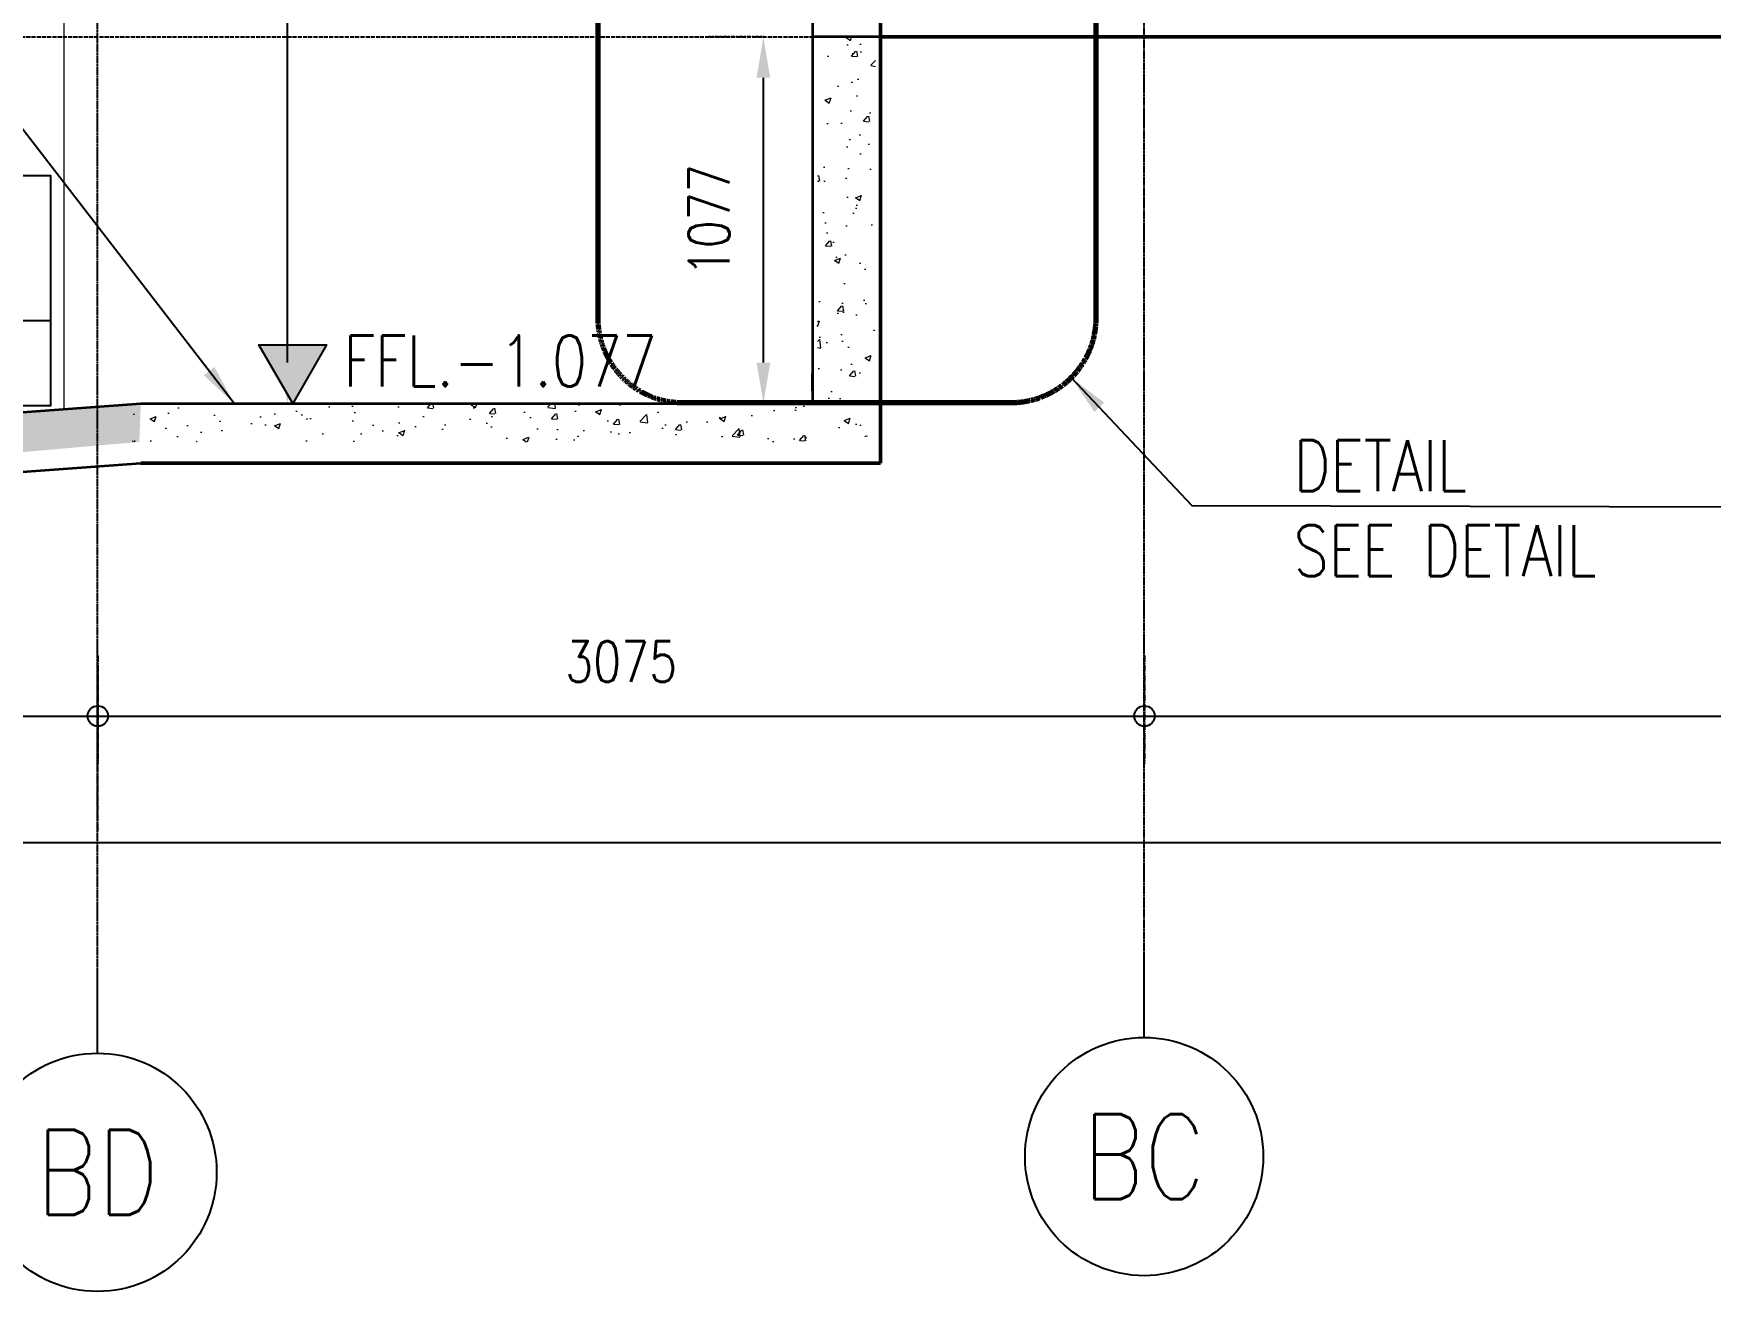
# Model space of a CAD drawing. Header units: millimetres. Extents: x -2196631 to 160, y -11674 to 51770.
# Drawn here: x -1053867 to -1048941, y 30466 to 34162 of the extents above; entities that cross this region are included whole.
import ezdxf
from ezdxf.enums import TextEntityAlignment as Align
from ezdxf.xclip import XClip

# ---------------------------------------------------------------- set-up
doc = ezdxf.new("R2010")
doc.units = ezdxf.units.MM
for name, pattern in [('21 Xref BA201$0$_GRIDLINE', [11.2, 8, -0.6, 2, -0.6]), ('_GRIDLINE', [11.2, 8, -0.6, 2, -0.6]), ('CENTER', [2, 1.25, -0.25, 0.25, -0.25]), ('CENTER2', [28.575, 19.05, -3.175, 3.175, -3.175]), ('DASHDOTX2', [50.8, 25.4, -12.7, 0, -12.7]), ('DM1', [0.35, 0.05, -0.05, 0.2, -0.05]), ('DWP_DASH_3_0mm_LOOSE', [5, 3, -2]), ('HIDDEN', [0.375, 0.25, -0.125])]:
    doc.linetypes.add(name, pattern=pattern)
for name, color, linetype, lineweight in [('21 Xref BA201$0$A-FLOR-LEVL', 51, 'Continuous', 5), ('28 Xref BA305$0$A-DETL', 90, 'Continuous', 15), ('28 Xref BA305$0$A-FLOR-PATT', 8, 'Continuous', 9), ('28 Xref BA305$0$A-WALL', 113, 'Continuous', 9), ('A-ANNO-SYMB', 150, 'Continuous', 5), ('A-DETL', 90, 'Continuous', 15), ('S-GRID', 1, 'Continuous', 5)]:
    doc.layers.add(name, color=color, linetype=linetype, lineweight=lineweight)
for name, color, linetype in [('GL', 3, 'Continuous'), ('Grid Center', 1, 'Continuous'), ('Level Spec', 3, 'Continuous'), ('Room Number', 12, 'Continuous'), ('S-Dim', 7, 'Continuous'), ('TEXT 3', 3, 'Continuous'), ('TEXT 4', 4, 'Continuous'), ('TEXT 5', 5, 'Continuous')]:
    doc.layers.add(name, color=color, linetype=linetype)
doc.styles.add('E100', font='ROMTH.shx', dxfattribs={"width": 0.85})
doc.styles.add('E175', font='ROMTH.shx', dxfattribs={"width": 0.85, "height": 4})
doc.styles.add('Romens', font='romans.shx', dxfattribs={"width": 0.8})
doc.dimstyles.new('AA-50 mm', dxfattribs={"dimtxt": 120, "dimasz": 120, "dimexe": 160, "dimexo": 12, "dimgap": 100, "dimtad": 1, "dimdec": 0, "dimzin": 0, "dimdsep": 46, "dimtxsty": 'Romens', "dimcen": 0.3, "dimdle": 2, "dimclrd": 1, "dimclre": 1, "dimclrt": 3, "dimadec": 0, "dimazin": 0, "dimtfac": 1, "dimtdec": 0, "dimtix": 1, "dimtmove": 1, "dimatfit": 3, "dimfxl": 0, "dimtolj": 1, "dimtzin": 0, "dimarcsym": 0})
doc.dimstyles.new('CC-50 mm', dxfattribs={"dimtxt": 120, "dimasz": 120, "dimexe": 140, "dimexo": 12, "dimgap": 100, "dimtad": 1, "dimdec": 0, "dimzin": 0, "dimdsep": 46, "dimtxsty": 'Romens', "dimblk": 'SMALL', "dimcen": 0.3, "dimdle": 2, "dimclrd": 1, "dimclre": 1, "dimclrt": 3, "dimadec": 0, "dimazin": 0, "dimtfac": 1, "dimtdec": 0, "dimtix": 1, "dimtmove": 1, "dimatfit": 3, "dimfxl": 0, "dimtolj": 1, "dimtzin": 0, "dimarcsym": 0})
pattern_1 = [(50, (0, -14.63), (182.18467, -15.939086), [19.05, -209.55]), (355, (0, -14.63), (-35.24342, 191.056845), [15.24, -167.640584]), (100.451445, (15.18, -15.96), (146.941247, 175.117752), [16.19001, -178.090245]), (46.1842, (0, 36.17), (271.07904, -42.04233), [28.575, -314.325]), (96.635558, (22.6, 32.67), (237.404134, 247.426125), [24.28502, -267.13561]), (351.18415, (0, 36.17), (237.404134, 247.426125), [22.85997, -251.45973]), (21, (25.4, 23.47), (151.614391, -102.265198), [19.05, -209.55]), (326, (25.4, 23.47), (61.80203, 184.187966), [15.24, -167.64]), (71.451445, (38.03, 14.95), (213.41642, 81.92277), [16.19001, -178.089938]), (37.5, (0, -14.63), (3.0886033, 84.555039), [0, -165.608, 0, -170.18, 0, -168.275]), (7.5, (0, -14.63), (66.8196625, 100.180575), [0, -97.028, 0, -161.798, 0, -64.135]), (327.5, (-56.64, -14.63), (135.590595, -5.728744), [0, -63.5, 0, -198.12, 0, -262.89]), (317.5, (-82.04, -14.63), (148.129181, 25.426491), [0, -82.55, 0, -131.572, 0, -186.69])]

# ---------------------------------------------------------------- blocks, each defined once
blk = doc.blocks.new('21 Xref BA201')
at = {"layer": '21 Xref BA201$0$A-FLOR-LEVL', "color": 5, "linetype": '21 Xref BA201$0$_GRIDLINE', "lineweight": 20}
blk.add_line((-1071591.9, 1280.4), (-1038406.8, 1280.4), dxfattribs=at)
at = {"layer": 'Grid Center', "color": 8, "linetype": 'CENTER', "ltscale": 10}
blk.add_line((-1047595.6, -278.7), (-1047595.6, 7899), dxfattribs=at)
blk = doc.blocks.new('*D631')
at = {"color": 1, "linetype": 'DM1', "lineweight": -2, "transparency": 16777216}
for p, q in [((-1051721, 1280.4), (-1051883, 1280.4)), ((-1051721, 203.4), (-1051883, 203.4))]:
    blk.add_line(p, q, dxfattribs=at)
at = {"color": 1, "lineweight": -2, "transparency": 16777216}
blk.add_line((-1051723, 323.4), (-1051723, 1160.4), dxfattribs=at)
at = {"color": 1, "transparency": 16777216}
for points in [[(-1051743, 1160.4), (-1051703, 1160.4), (-1051723, 1280.4)], [(-1051743, 323.4), (-1051703, 323.4), (-1051723, 203.4)]]:
    blk.add_solid(points, dxfattribs=at)
at = {"layer": 'Defpoints', "color": 0, "transparency": 16777216}
for p in [(-1051723, 1280.4), (-1051614.8, 1280.4), (-1051578.6, 203.4)]:
    blk.add_point(p, dxfattribs=at)
at = {"color": 3, "transparency": 16777216, "insert": (-1051883, 741.9), "char_height": 120, "attachment_point": 5, "rotation": 90, "style": 'Romens'}
blk.add_mtext('\\A1;1077', dxfattribs=at)
blk = doc.blocks.new('_Small')
at = {"color": 0, "linetype": 'ByBlock', "lineweight": -2}
blk.add_circle((0, 0), 0.25, dxfattribs=at)
blk = doc.blocks.new('*D50')
at = {"color": 1, "linetype": 'CENTER2', "lineweight": -2, "transparency": 16777216}
for p, q in [((-1102238.7, 2), (-1102238.7, -316)), ((-1096788.7, -513), (-1096788.7, -36))]:
    blk.add_line(p, q, dxfattribs=at)
at = {"color": 1, "lineweight": -2, "transparency": 16777216}
blk.add_line((-1102240.7, -176), (-1096786.7, -176), dxfattribs=at)
at = {"layer": 'Defpoints', "color": 0, "transparency": 16777216}
for p in [(-1102238.7, 14), (-1096788.7, -176), (-1096788.7, -525)]:
    blk.add_point(p, dxfattribs=at)
at = {"color": 1, "lineweight": -2, "transparency": 16777216, "xscale": 120, "yscale": 120, "zscale": 120, "rotation": 180}
blk.add_blockref('_Small', (-1102238.7, -176), dxfattribs=at)
at = {"color": 1, "lineweight": -2, "transparency": 16777216, "xscale": 120, "yscale": 120, "zscale": 120}
blk.add_blockref('_Small', (-1096788.7, -176), dxfattribs=at)
at = {"color": 3, "transparency": 16777216, "insert": (-1099513.7, -16), "char_height": 120, "attachment_point": 5, "style": 'Romens'}
blk.add_mtext('\\A1;5450', dxfattribs=at)
blk = doc.blocks.new('*D51')
at = {"color": 1, "linetype": 'CENTER2', "lineweight": -2, "transparency": 16777216}
for p, q in [((-1096788.7, 2), (-1096788.7, -316)), ((-1093713.7, 2), (-1093713.7, -316))]:
    blk.add_line(p, q, dxfattribs=at)
at = {"color": 1, "lineweight": -2, "transparency": 16777216}
blk.add_line((-1096790.7, -176), (-1093711.7, -176), dxfattribs=at)
at = {"layer": 'Defpoints', "color": 0, "transparency": 16777216}
for p in [(-1096788.7, 14), (-1093713.7, 14), (-1093713.7, -176)]:
    blk.add_point(p, dxfattribs=at)
at = {"color": 1, "lineweight": -2, "transparency": 16777216, "xscale": 120, "yscale": 120, "zscale": 120, "rotation": 180}
blk.add_blockref('_Small', (-1096788.7, -176), dxfattribs=at)
at = {"color": 1, "lineweight": -2, "transparency": 16777216, "xscale": 120, "yscale": 120, "zscale": 120}
blk.add_blockref('_Small', (-1093713.7, -176), dxfattribs=at)
at = {"color": 3, "transparency": 16777216, "insert": (-1095251.2, -16), "char_height": 120, "attachment_point": 5, "style": 'Romens'}
blk.add_mtext('\\A1;3075', dxfattribs=at)
blk = doc.blocks.new('*D53')
at = {"color": 1, "linetype": 'CENTER2', "lineweight": -2, "transparency": 16777216}
for p, q in [((-1093713.7, 2), (-1093713.7, -316)), ((-1083383.4, 2), (-1083383.4, -316))]:
    blk.add_line(p, q, dxfattribs=at)
at = {"color": 1, "lineweight": -2, "transparency": 16777216}
blk.add_line((-1093715.7, -176), (-1083381.4, -176), dxfattribs=at)
at = {"layer": 'Defpoints', "color": 0, "transparency": 16777216}
for p in [(-1093713.7, 14), (-1083383.4, 14), (-1083383.4, -176)]:
    blk.add_point(p, dxfattribs=at)
at = {"color": 1, "lineweight": -2, "transparency": 16777216, "xscale": 120, "yscale": 120, "zscale": 120, "rotation": 180}
blk.add_blockref('_Small', (-1093713.7, -176), dxfattribs=at)
at = {"color": 1, "lineweight": -2, "transparency": 16777216, "xscale": 120, "yscale": 120, "zscale": 120}
blk.add_blockref('_Small', (-1083383.4, -176), dxfattribs=at)
at = {"color": 3, "transparency": 16777216, "insert": (-1088548.5, -16), "char_height": 120, "attachment_point": 5, "style": 'Romens'}
blk.add_mtext('\\A1;10330', dxfattribs=at)
blk = doc.blocks.new('*D52')
at = {"color": 1, "linetype": 'CENTER2', "lineweight": -2, "transparency": 16777216}
for p, q in [((-1102238.7, -328), (-1102238.7, -688)), ((-1080638.7, -328), (-1080638.7, -688))]:
    blk.add_line(p, q, dxfattribs=at)
at = {"color": 1, "lineweight": -2, "transparency": 16777216}
blk.add_line((-1102240.7, -548), (-1080636.7, -548), dxfattribs=at)
at = {"layer": 'Defpoints', "color": 0, "transparency": 16777216}
for p in [(-1102238.7, -316), (-1080638.7, -316), (-1080638.7, -548)]:
    blk.add_point(p, dxfattribs=at)
at = {"color": 1, "lineweight": -2, "transparency": 16777216, "xscale": 120, "yscale": 120, "zscale": 120, "rotation": 180}
blk.add_blockref('_Small', (-1102238.7, -548), dxfattribs=at)
at = {"color": 1, "lineweight": -2, "transparency": 16777216, "xscale": 120, "yscale": 120, "zscale": 120}
blk.add_blockref('_Small', (-1080638.7, -548), dxfattribs=at)
at = {"color": 3, "transparency": 16777216, "insert": (-1091438.7, -388), "char_height": 120, "attachment_point": 5, "style": 'Romens'}
blk.add_mtext('\\A1;21600', dxfattribs=at)
blk = doc.blocks.new('A$C7CBF0828')
at = {"layer": 'Room Number'}
for p, q in [((1.3279, 0.675), (1.3279, -0.175)), ((2.6558, 0.675), (2.6558, -0.675)), ((3.8197, 0.675), (3.8197, -0.175)), ((0, -0.175), (5.3115, -0.175))]:
    blk.add_line(p, q, dxfattribs=at)
for points in [[(0, -0.675), (5.3115, -0.675), (5.3115, 0.675), (0, 0.675)], [(1.9918, -0.146), (2.3878, 0.25), (1.9918, 0.646), (1.5958, 0.25)], [(0.3664, -0.0475), (0.9614, -0.0475), (0.9614, 0.5475), (0.3664, 0.5475)], [(3.2378, 0.5648), (2.926, 0.0248), (3.5495, 0.0248)]]:
    blk.add_lwpolyline(points, close=True, dxfattribs=at)
blk.add_ellipse((4.5656, 0.25), major_axis=(-0.3596, 0), ratio=0.622914, dxfattribs=at)
at = {"layer": 'Room Number', "color": 3, "style": 'Romens', "width": 0.8}
for tag, p in [('FLOOR', (0.6639, 0.25)), ('SKIRTING', (1.9918, 0.25)), ('WALL', (3.2378, 0.25)), ('CEILING', (4.5656, 0.25)), ('FLOOR', (1.3279, -0.425)), ('CEILING', (3.9837, -0.425))]:
    blk.add_attdef(tag, text='', height=0.3, dxfattribs=at).set_placement(p, align=Align.MIDDLE_CENTER)
at = {"layer": 'TEXT 4', "style": 'Romens', "width": 0.8}
for tag, p in [('ROOM4', (0, 2.825)), ('ROOM3', (0, 2.225)), ('ROOM2', (0, 1.625)), ('ROOM1', (0, 1.025))]:
    blk.add_attdef(tag, text='', height=0.4, dxfattribs=at).set_placement(p, align=Align.MIDDLE_LEFT)
blk = doc.blocks.new('FINISHING FLOOR - ( ELE - SEC )')
at = {"layer": 'Level Spec'}
h = blk.add_hatch(color=1, dxfattribs=at)
h.dxf.hatch_style = 1
h.paths.add_polyline_path([(0, 0), (-0.1992, 0.345), (0.1992, 0.345)])
at = {"layer": 'Level Spec', "color": 1}
blk.add_lwpolyline([(0, 0), (-0.1992, 0.345), (0.1992, 0.345)], close=True, dxfattribs=at)
at = {"layer": 'TEXT 3', "style": 'Romens', "width": 0.8}
blk.add_attdef('+XX.XXXMSL.', (0.2992, 0.1), '', height=0.3, dxfattribs=at)
at = {"layer": 'TEXT 4', "style": 'Romens', "width": 0.8}
blk.add_attdef('XXXXXX_X', (0.2992, 0.545), '', height=0.4, dxfattribs=at)
blk = doc.blocks.new('COLUMN REFERNCE GRIDS 1')
at = {"layer": 'GL'}
blk.add_lwpolyline([(0, 0.5), (0, 0)], dxfattribs=at)
blk.add_circle((0, 1.2), 0.7, dxfattribs=at)
at = {"layer": 'TEXT 5', "style": 'Romens', "width": 0.8}
blk.add_attdef('A', text='', height=0.5, dxfattribs=at).set_placement((0, 1.2), align=Align.MIDDLE_CENTER)
blk = doc.blocks.new('*D593')
at = {"color": 1, "linetype": 'DM1', "lineweight": -2, "transparency": 16777216}
for p, q in [((-1053119.5, 36652.1), (-1053281.5, 36652.1)), ((-1053119.5, 33075.1), (-1053281.5, 33075.1))]:
    blk.add_line(p, q, dxfattribs=at)
at = {"color": 1, "lineweight": -2, "transparency": 16777216}
blk.add_line((-1053121.5, 33195.1), (-1053121.5, 36532.1), dxfattribs=at)
at = {"color": 1, "transparency": 16777216}
for points in [[(-1053141.5, 36532.1), (-1053101.5, 36532.1), (-1053121.5, 36652.1)], [(-1053141.5, 33195.1), (-1053101.5, 33195.1), (-1053121.5, 33075.1)]]:
    blk.add_solid(points, dxfattribs=at)
at = {"layer": 'Defpoints', "color": 0, "transparency": 16777216}
for p in [(-1053121.5, 36652.1), (-1052086.7, 36652.1), (-1052086.7, 33075.1)]:
    blk.add_point(p, dxfattribs=at)
at = {"color": 3, "transparency": 16777216, "insert": (-1053281.5, 34863.6), "char_height": 120, "attachment_point": 5, "rotation": 90, "style": 'Romens'}
blk.add_mtext('\\A1;3577', dxfattribs=at)
blk = doc.blocks.new('28 Xref BA305')
at = {"layer": '28 Xref BA305$0$A-FLOR-PATT'}
h = blk.add_hatch(dxfattribs=at)
h.set_pattern_fill('AR-CONC', color=256, style=0)
h.set_pattern_definition(pattern_1)
h.paths.add_polyline_path([(-1057834.10019, -281.18433), (-1057822.67753, -281.18433), (-1053556.65684, 90.44568), (-1053552.25598, 203.40846), (-1057828.38886, -107.59154), (-1058999.49059, -131.18433), (-1059000.35713, -281.18433), (-1056821.49059, -278.40818)])
h = blk.add_hatch(dxfattribs=at)
h.set_pattern_fill('AR-CONC', color=256, style=0)
h.set_pattern_definition(pattern_1)
h.paths.add_polyline_path([(-1053578.65684, 90.44568), (-1051578.65684, 90.44568), (-1051577.22334, 203.57209), (-1053577.22334, 203.24483)])
at = {"layer": '28 Xref BA305$0$A-DETL', "lineweight": 35}
for p, q in [((-1051578.6455, 240.44568), (-1051578.6455, 290.44568)), ((-1057828.38886, -107.59154), (-1053552.25598, 203.40846)), ((-1053552.25598, 203.40846), (-1051578.6455, 203.40846)), ((-1057815.69477, -282.13053), (-1053552.25598, 27.94624))]:
    blk.add_line(p, q, dxfattribs=at)
at = {"layer": '28 Xref BA305$0$A-DETL', "color": 3, "lineweight": 50}
blk.add_line((-1051378.65684, 27.94624), (-1053552.25598, 27.94624), dxfattribs=at)
at = {"layer": '28 Xref BA305$0$A-WALL', "color": 2, "lineweight": 18}
blk.add_line((-1053778.65684, 3700.44567), (-1053778.65684, 186.9425), dxfattribs=at)
at = {"layer": '28 Xref BA305$0$A-WALL', "color": 3, "lineweight": 35}
blk.add_line((-1051578.6455, 1650.44567), (-1051578.6455, 203.40846), dxfattribs=at)
ref = blk.add_blockref('21 Xref BA201', (-2098199.96088, 0), dxfattribs=dict(xscale=-1))
XClip(ref).set_block_clipping_path([(-1046821.273182428, 4540.44887487), (-1060440.5084648631, 4550.4456720384), (-1060440.5084648631, 1300.4456720384), (-1056445.9646267691, 1280.4456719445), (-1056421.290457831, 1850.4456720384), (-1046821.3171875631, 1850.4456720384)])
at = {"color": 10, "linetype": 'Continuous', "style": 'E175', "width": 0.85}
blk.add_attdef('POOL_SIDE_ELEVATION', (-1089924.93658, -4582.55958), '', height=320, dxfattribs=at)
at = {"color": 6, "linetype": 'Continuous', "style": 'E100', "width": 0.85}
blk.add_attdef('SCALE', text='', height=160, dxfattribs=at).set_placement((-1092437.31517, -4942.55958), align=Align.RIGHT)
dim = blk.add_linear_dim(base=(-1051722.98384, 1280.44567), p1=(-1051578.6455, 203.40846), p2=(-1051614.79609, 1280.44567), angle=90, dimstyle='AA-50 mm', override={"dimfxl": 2, "dimfxlon": 1, "dimarcsym": 1})
dim.commit()
dim.dimension.update_dxf_attribs({"geometry": '*D631', "text_midpoint": (-1051882.98384, 741.92707)})
at = {"layer": '28 Xref BA305$0$A-FLOR-PATT'}
h = blk.add_hatch(dxfattribs=at)
h.set_pattern_fill('AR-CONC', color=256, style=0)
h.paths.add_polyline_path([(-1051563.6455, 105.07568), (-1051393.6455, 105.07568), (-1051393.65117, 1280.44567), (-1051563.65117, 1280.44567), (-1051563.6455, 333.47555)])
at = {"layer": '28 Xref BA305$0$A-DETL', "color": 3, "lineweight": 50}
blk.add_line((-1051378.65684, 1650.44567), (-1051378.65684, 27.94624), dxfattribs=at)
at = {"layer": '28 Xref BA305$0$A-DETL', "lineweight": 50}
blk.add_line((-1043957.33915, 1280.44567), (-1051378.65684, 1280.44567), dxfattribs=at)
at = {"layer": '28 Xref BA305$0$A-WALL', "lineweight": 35}
blk.add_line((-1051378.65684, 1280.44567), (-1051578.6455, 1280.44567), dxfattribs=at)
at = {"layer": 'A-DETL', "color": 5}
blk.add_line((-1050125.13379, 1280.40846), (-1051378.69903, 1280.40846), dxfattribs=at)
at = {"layer": 'S-Dim', "color": 8, "linetype": 'DASHDOTX2', "ltscale": 0.3}
for p, q in [((-1061876.40324, 1280.44567), (-1030192.61287, 1280.44567)), ((-1060745.60384, 1280.40846), (-1048440.24209, 1280.40846))]:
    blk.add_line(p, q, dxfattribs=at)
blk = doc.blocks.new('di')
for base, p1, p2, picture, middle in [((-1096788.7, -176), (-1102238.7, 14), (-1096788.7, -525), '*D50', (-1099513.7, -16)), ((-1093713.7, -176), (-1096788.7, 14), (-1093713.7, 14), '*D51', (-1095251.2, -16)), ((-1083383.4, -176), (-1093713.7, 14), (-1083383.4, 14), '*D53', (-1088548.5, -16)), ((-1080638.7, -548), (-1102238.7, -316), (-1080638.7, -316), '*D52', (-1091438.7, -388))]:
    dim = blk.add_linear_dim(base=base, p1=p1, p2=p2, dimstyle='CC-50 mm')
    dim.commit()
    dim.dimension.update_dxf_attribs({"geometry": picture, "text_midpoint": middle})

msp = doc.modelspace()

# ---------------------------------------------------------------- block references
msp.add_blockref('28 Xref BA305', (0, 32871.6594))

# ---------------------------------------------------------------- next in the draw order: linework, layer by layer
at = {"layer": 'A-ANNO-SYMB', "color": 2, "linetype": 'HIDDEN', "lineweight": 70, "ltscale": 6}
for p, q in [((-1052209.6282, 38370.6792), (-1052209.6282, 33327.7349)), ((-1050745.2743, 33327.7349), (-1050745.2743, 38370.6792)), ((-1051959.6282, 33077.7349), (-1050995.2743, 33077.7349))]:
    msp.add_line(p, q, dxfattribs=at)
for centre, start, end in [((-1051959.6282, 33327.7349), 180, 270), ((-1050995.2743, 33327.7349), 270, 0)]:
    msp.add_arc(centre, 250, start, end, dxfattribs=at)
at = {"layer": 'A-ANNO-SYMB', "color": 2, "linetype": 'DWP_DASH_3_0mm_LOOSE', "lineweight": 70, "ltscale": 3}
msp.add_arc((-1050995.2743, 33327.7349), 250, 270, 0, dxfattribs=at)
at = {"layer": 'S-GRID', "color": 8, "linetype": '_GRIDLINE', "lineweight": 25, "ltscale": 3}
for p, q in [((-1050604.3703, 31398.7357), (-1050604.3703, 39472.7834)), ((-1053679.3704, 31352.3316), (-1053679.3704, 39426.3793))]:
    msp.add_line(p, q, dxfattribs=at)

# ---------------------------------------------------------------- next in the draw order: block references
msp.add_blockref('di', (43110.3259, 32332.6594))
at = {"layer": 'GL'}
ref = msp.add_blockref('COLUMN REFERNCE GRIDS 1', (-1050604.3703, 31462.1399), dxfattribs=dict(at, xscale=500, yscale=500, zscale=500, rotation=180))
ref.add_attrib('A', 'BC', dxfattribs={"layer": 'TEXT 5', "height": 250, "style": 'Romens', "width": 0.8}).set_placement((-1050604.3703, 30862.1399), align=Align.MIDDLE_CENTER)
ref = msp.add_blockref('COLUMN REFERNCE GRIDS 1', (-1053679.3704, 31415.7357), dxfattribs=dict(at, xscale=500, yscale=500, zscale=500, rotation=180))
ref.add_attrib('A', 'BD', dxfattribs={"layer": 'TEXT 5', "height": 250, "style": 'Romens', "width": 0.8}).set_placement((-1053679.3704, 30815.7357), align=Align.MIDDLE_CENTER)
at = {"layer": 'Level Spec'}
ref = msp.add_blockref('FINISHING FLOOR - ( ELE - SEC )', (-1053105.7849, 33075.0678), dxfattribs=dict(at, xscale=500, yscale=500, zscale=500))
ref.add_attrib('+XX.XXXMSL.', 'FFL.-1.077', (-1052956.192, 33125.0678), dxfattribs={"layer": 'TEXT 3', "height": 150, "style": 'Romens', "width": 0.8})
at = {"layer": 'Room Number'}
ref = msp.add_blockref('A$C7CBF0828', (-1056472.3955, 33406.7926), dxfattribs=dict(at, xscale=500, yscale=500, zscale=500))
ref.add_attrib('ROOM1', 'CORRIDOR SERVICE', dxfattribs={"layer": 'TEXT 4', "height": 200, "style": 'Romens', "width": 0.8}).set_placement((-1056472.3955, 33919.2926), align=Align.MIDDLE_LEFT)
ref.add_attrib('FLOOR', '15', dxfattribs={"color": 3, "height": 150, "style": 'Romens', "width": 0.8}).set_placement((-1056140.4245, 33531.7926), align=Align.MIDDLE_CENTER)
ref.add_attrib('SKIRTING', '2', dxfattribs={"color": 3, "height": 150, "style": 'Romens', "width": 0.8}).set_placement((-1055476.4823, 33531.7926), align=Align.MIDDLE_CENTER)
ref.add_attrib('WALL', '13', dxfattribs={"color": 3, "height": 150, "style": 'Romens', "width": 0.8}).set_placement((-1054853.5176, 33531.7926), align=Align.MIDDLE_CENTER)
ref.add_attrib('CEILING', 'C13', dxfattribs={"color": 3, "height": 150, "style": 'Romens', "width": 0.8}).set_placement((-1054189.5755, 33531.7926), align=Align.MIDDLE_CENTER)
ref.add_attrib('FLOOR', 'FFL.-1.077', dxfattribs={"color": 3, "height": 150, "style": 'Romens', "width": 0.8}).set_placement((-1055808.4534, 33194.2926), align=Align.MIDDLE_CENTER)
ref.add_attrib('CEILING', 'CH.+3.577', dxfattribs={"color": 3, "height": 150, "style": 'Romens', "width": 0.8}).set_placement((-1054480.5691, 33194.2926), align=Align.MIDDLE_CENTER)

# ---------------------------------------------------------------- next in the draw order: texts
at = {"layer": 'TEXT 3', "style": 'Romens', "width": 0.8}
for s, p in [('DETAIL', (-1050164.8945, 32817.6594)), ('SEE DETAIL', (-1050164.8945, 32567.6594))]:
    msp.add_text(s, height=150, dxfattribs=at).set_placement(p)

# ---------------------------------------------------------------- next in the draw order: dimensions: what is measured, and where the dimension line sits
dim = msp.add_linear_dim(base=(-1053121.4959, 36652.0678), p1=(-1052086.7232, 33075.0678), p2=(-1052086.7232, 36652.0678), angle=90, dimstyle='AA-50 mm', override={"dimfxl": 2, "dimfxlon": 1, "dimarcsym": 1})
dim.commit()
dim.dimension.update_dxf_attribs({"geometry": '*D593', "text_midpoint": (-1053281.4959, 34863.5678)})

# ---------------------------------------------------------------- next in the draw order: leaders
for points in [[(-1053278, 33075.0678), (-1054501.4537, 34660.452), (-1061112, 34660.452)], [(-1050818.4976, 33150.9582), (-1050464, 32775.6594), (-1047400.8937, 32768.373)]]:
    msp.add_leader(points, dimstyle='AA-50 mm', override={"dimgap": 100, "dimtad": 0})

doc.saveas('drawing.dxf')
